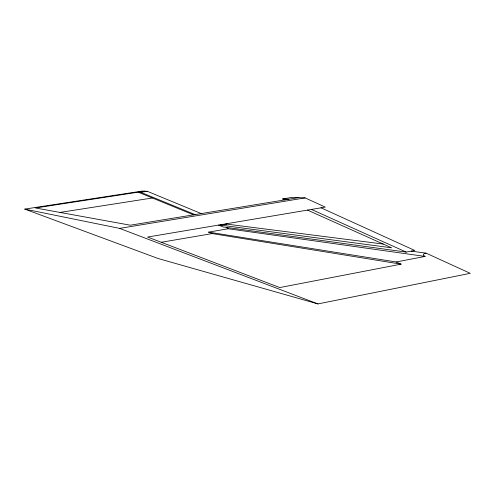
<?xml version="1.0" encoding="UTF-8"?>
<svg xmlns="http://www.w3.org/2000/svg" width="495" height="495" viewBox="0 0 495 495"><rect width="100%" height="100%" fill="white"/><g stroke="black" fill="none" stroke-linecap="round" stroke-linejoin="round"><path stroke-width="0.74" d="M201.248 213.58L147.263 191.293L142.17 191.076L24.75 209.107L158.165 258.526L317.951 303.924L470.25 273.327L426.022 253.124L423.918 253.873A10.865 2.883 6.1 0 0 423.374 254.548L423.732 255.538L425.106 256.422L396.13 261.979L208.562 232.118L228.226 228.764L425.106 256.422M396.13 261.979L401.105 264.157L279.762 287.564L147.59 237.049L325.264 207.102L305.118 197.901L292.285 197.363L282.633 198.94L284.761 199.893M218.542 225.089L223.078 226.951L406.203 252.085L414.785 250.458L321.014 207.82M161.283 242.284L212.2 233.578L401.105 264.157M220.034 224.835L220.714 225.12L226.741 224.099L383.248 244.06M24.75 209.107L119.598 228.381L305.118 197.901M298.603 197.629L130.303 225.2L35.442 207.974L144.689 191.181M59.969 212.429L152.392 197.988M193.526 214.842L138.216 192.178L140.728 192.295L147.263 191.293M282.633 198.94L288.82 199.231M220.714 225.12L391.619 247.809L307.506 210.097M411.209 251.138L426.022 253.124M119.598 228.381L317.951 303.924M208.562 232.118L212.2 233.578M140.728 192.295L195.061 214.589M226.067 223.82L226.741 224.099M311.466 209.428L406.203 252.085M228.214 228.77A5.903 1.565 6.1 0 1 226.883 227.471"/></g></svg>
